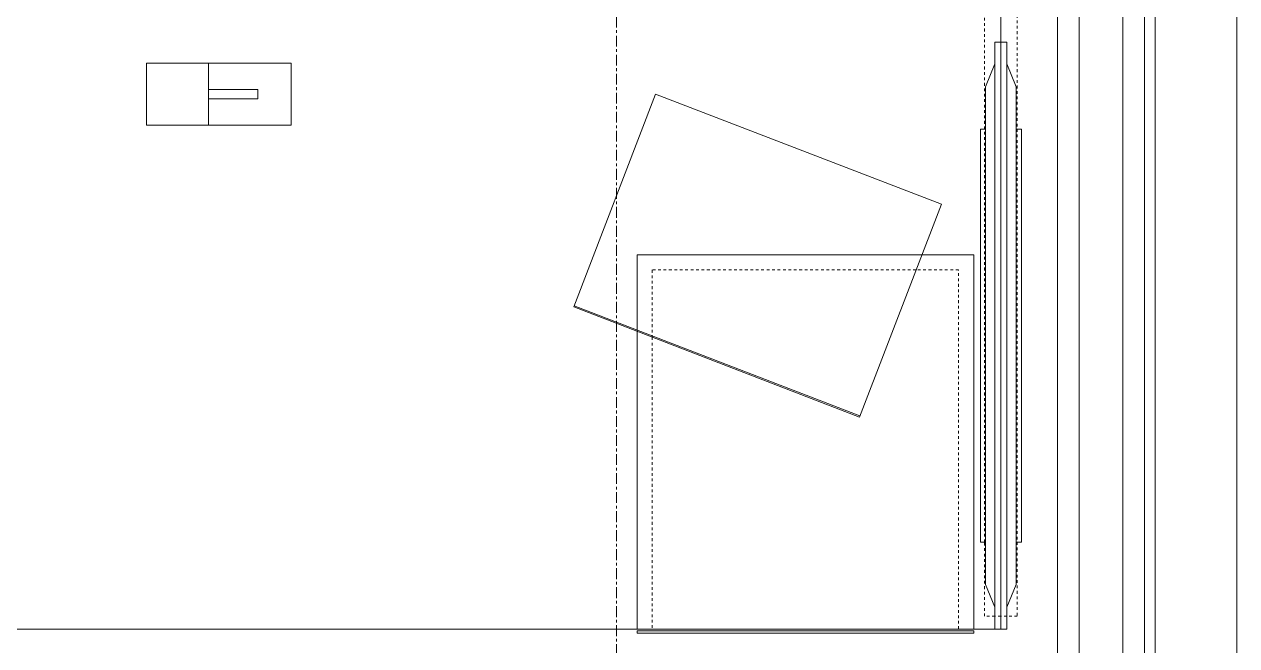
# Model space of a CAD drawing. Header units: inches. Extents: x 29752 to 31446, y 4278 to 5722.
# Drawn here: x 31331 to 31386.8, y 5191.7 to 5220.3 of the extents above; entities that cross this region are included whole.
import ezdxf

# ---------------------------------------------------------------- set-up
doc = ezdxf.new("R2010")
doc.units = ezdxf.units.IN
doc.header["$MEASUREMENT"] = 0
doc.linetypes.add('Dash', pattern=[0.25, 0.125, -0.125])
doc.linetypes.add('Grid Line 1_2_', pattern=[0.875, 0.5, -0.125, 0.125, -0.125])
for name, color, linetype, lineweight in [('1900 Duke Street_2nd Flr_LINKED_dwg', 8, 'Continuous', 9), ('A-GLAZ-CURT', 52, 'Continuous', 9), ('A-GLAZ-CWMG', 51, 'Continuous', 9), ('AE-GLAZING', 7, 'Continuous', 9), ('AE-SILL', 7, 'Continuous', 9), ('I-FURN', 30, 'Continuous', 9), ('I-FURN-HDLN', 30, 'Dash', 9), ('S-GRID', 1, 'Continuous', 9)]:
    doc.layers.add(name, color=color, linetype=linetype, lineweight=lineweight)

# ---------------------------------------------------------------- blocks, each defined once
blk = doc.blocks.new('1900 Duke Street_2nd Flr_LINKED_dwg-5565117-FIRST FLOOR POWER _ SIGNAL')
at = {"layer": 'AE-GLAZING'}
for p, q in [((2284.5, 788.187), (2284.5, 844.781)), ((2280, 788.187), (2280, 842.082))]:
    blk.add_line(p, q, dxfattribs=at)
at = {"layer": 'AE-SILL', "flags": 128}
blk.add_lwpolyline([(2287.439, 932.375), (2288.25, 932.375), (2288.25, 759.625), (2287.25, 759.625)], dxfattribs=at)
blk = doc.blocks.new('Desk_Structures-Teknion-JNDBB_Structural_Beam_Double_Sided-R2015 - Double Sided-V101-FIRST FLOOR POWER _ SIGNAL')
at = {"layer": 'I-FURN-HDLN'}
for p, q in [((-36.75, 29.408), (-36.276, 29.408)), ((-36.75, 25.999), (-36.75, 29.408)), ((-36.276, 29.408), (-36, 29.408)), ((-36, 29.408), (-35.725, 29.408)), ((-35.725, 29.408), (-35.25, 29.408)), ((-35.25, 29.408), (-35.25, 25.999)), ((-36.75, 7.001), (-36.75, 25.999)), ((-35.25, 25.999), (-35.25, 7.001)), ((-36.75, -7.001), (-36.75, 7.001)), ((-35.25, 7.001), (-35.25, 0.945))]:
    blk.add_line(p, q, dxfattribs=at)
blk = doc.blocks.new('Desk-Teknion-JNWDSN-Double_Sided_Rectangular-R2015 - 60_ Depth-V102-FIRST FLOOR POWER _ SIGNAL')
at = {"layer": 'I-FURN'}
for p, q in [((-36, 30), (-35.725, 30)), ((-36, 3), (-36, 30)), ((-35.725, 30), (36, 30)), ((0.479, 6.816), (-3.327, 6.816)), ((-3.327, 6.816), (-3.327, 3.972)), ((3.327, 6.816), (0.479, 6.816)), ((0.479, 6.816), (0.479, 3.972)), ((3.327, 3.972), (3.327, 6.816)), ((-1.8, 5.606), (0.479, 5.606)), ((-1.8, 5.181), (-1.8, 5.606)), ((0.479, 5.181), (-1.8, 5.181)), ((-3.327, 3.972), (0.479, 3.972)), ((0.479, 3.972), (3.327, 3.972)), ((-36, 0.945), (-36, 3))]:
    blk.add_line(p, q, dxfattribs=at)
blk = doc.blocks.new('Accessories-Teknion-JNAMD-Drawer_Module-R2015 - Letter Size-6171628-FIRST FLOOR POWER _ SIGNAL')
at = {"layer": 'I-FURN'}
for p, q in [((-7.049, -5.22), (-7.049, 5.28)), ((-7.049, 5.28), (7.049, 5.28)), ((-7.049, 5.22), (7.049, 5.22)), ((7.049, 5.28), (7.049, -5.22)), ((7.049, -5.22), (-7.049, -5.22))]:
    blk.add_line(p, q, dxfattribs=at)
blk = doc.blocks.new('Storage-Freestanding-Teknion-JNFMP-Mobile_Pedestal_with_Seat-R2015 - Metal-V98-FIRST FLOOR POWER _ SIGNAL')
at = {"layer": 'I-FURN'}
for p, q in [((-7.75, 8.867), (7.75, 8.867)), ((-7.75, 8.749), (-7.75, 8.867)), ((7.75, 8.749), (-7.75, 8.749)), ((-7.75, 8.67), (7.75, 8.67)), ((-7.75, -8.55), (-7.75, 8.67)), ((7.75, 8.867), (7.75, 8.749)), ((7.75, 8.67), (7.75, -5.024)), ((7.75, -5.024), (7.75, -8.55)), ((-5.365, -8.55), (-7.75, -8.55)), ((7.75, -8.55), (-5.365, -8.55))]:
    blk.add_line(p, q, dxfattribs=at)
at = {"layer": 'I-FURN-HDLN'}
for p, q in [((-7.049, 8.67), (-7.049, -7.849)), ((7.049, -4.755), (7.049, 8.67)), ((7.049, -7.849), (7.049, -4.755)), ((-7.049, -7.849), (-5.095, -7.849)), ((-5.095, -7.849), (7.049, -7.849))]:
    blk.add_line(p, q, dxfattribs=at)
blk = doc.blocks.new('Screen-Desk_Mounted-Teknion-JNSAEW-Felt_Elevated-R2015 - Standard Width-V90-FIRST FLOOR POWER _ SIGNAL')
at = {"layer": 'I-FURN'}
for p, q in [((-11.452, 0.703), (-12.5, 0.276)), ((11.452, 0.703), (-11.452, 0.703)), ((9.499, 0.945), (-9.499, 0.945)), ((-9.499, 0.945), (-9.499, 0.703)), ((-9.499, 0.703), (9.499, 0.703)), ((9.499, 0.703), (9.499, 0.945)), ((12.5, 0.276), (11.452, 0.703)), ((13.5, 0.276), (-13.5, 0.276)), ((-13.5, 0.276), (-13.5, -0.276)), ((-12.5, 0.276), (12.5, 0.276)), ((13.5, -0.276), (13.5, 0.276)), ((-13.5, -0.276), (13.5, -0.276)), ((12.5, -0.276), (-12.5, -0.276)), ((-12.5, -0.276), (-11.452, -0.703)), ((11.452, -0.703), (12.5, -0.276)), ((-11.452, -0.703), (11.452, -0.703)), ((9.499, -0.703), (-9.499, -0.703)), ((-9.499, -0.703), (-9.499, -0.945)), ((-9.499, -0.945), (9.499, -0.945)), ((9.499, -0.945), (9.499, -0.703))]:
    blk.add_line(p, q, dxfattribs=at)
blk = doc.blocks.new('System Panel - Glazed-6353951-FIRST FLOOR POWER _ SIGNAL')
at = {"layer": 'A-GLAZ-CURT', "lineweight": 13}
for p, q in [((30.359375, 1.75), (-30.359375, 1.75)), ((-30.359375, 0.75), (30.359375, 0.75))]:
    blk.add_line(p, q, dxfattribs=at)
blk = doc.blocks.new('Rectangular Mullion - 1_5_ x 2_5_ rectangular-6353949-FIRST FLOOR POWER _ SIGNAL')
at = {"layer": 'A-GLAZ-CWMG'}
blk.add_line((31379.55, 5225.342), (31379.55, 5286.061), dxfattribs=at)

msp = doc.modelspace()

# ---------------------------------------------------------------- linework, layer by layer
at = {"layer": 'S-GRID', "linetype": 'Grid Line 1_2_'}
msp.add_line((31358.237, 4277.766), (31358.237, 5698.128), dxfattribs=at)

# ---------------------------------------------------------------- block references
at = {"layer": '1900 Duke Street_2nd Flr_LINKED_dwg', "color": 7}
msp.add_blockref('1900 Duke Street_2nd Flr_LINKED_dwg-5565117-FIRST FLOOR POWER _ SIGNAL', (29098.55, 4378.811), dxfattribs=at)
at = {"layer": 'A-GLAZ-CURT', "rotation": 270}
msp.add_blockref('System Panel - Glazed-6353951-FIRST FLOOR POWER _ SIGNAL', (31380.8, 5193.483), dxfattribs=at)
at = {"layer": 'A-GLAZ-CWMG'}
msp.add_blockref('Rectangular Mullion - 1_5_ x 2_5_ rectangular-6353949-FIRST FLOOR POWER _ SIGNAL', (0, -62.219), dxfattribs=at)
at = {"layer": 'I-FURN'}
for name, p, rotation in [('Desk-Teknion-JNWDSN-Double_Sided_Rectangular-R2015 - 60_ Depth-V102-FIRST FLOOR POWER _ SIGNAL', (31339.94, 5222.467), 180), ('Desk_Structures-Teknion-JNDBB_Structural_Beam_Double_Sided-R2015 - Double Sided-V101-FIRST FLOOR POWER _ SIGNAL', (31339.94, 5222.467), 180), ('Screen-Desk_Mounted-Teknion-JNSAEW-Felt_Elevated-R2015 - Standard Width-V90-FIRST FLOOR POWER _ SIGNAL', (31375.94, 5205.967), 89.99999999999908), ('Accessories-Teknion-JNAMD-Drawer_Module-R2015 - Letter Size-6171628-FIRST FLOOR POWER _ SIGNAL', (31364.749, 5209.679), 158.9467704166673), ('Storage-Freestanding-Teknion-JNFMP-Mobile_Pedestal_with_Seat-R2015 - Metal-V98-FIRST FLOOR POWER _ SIGNAL', (31366.94, 5201.137), 180)]:
    msp.add_blockref(name, p, dxfattribs=dict(at, rotation=rotation))

doc.saveas('drawing.dxf')
